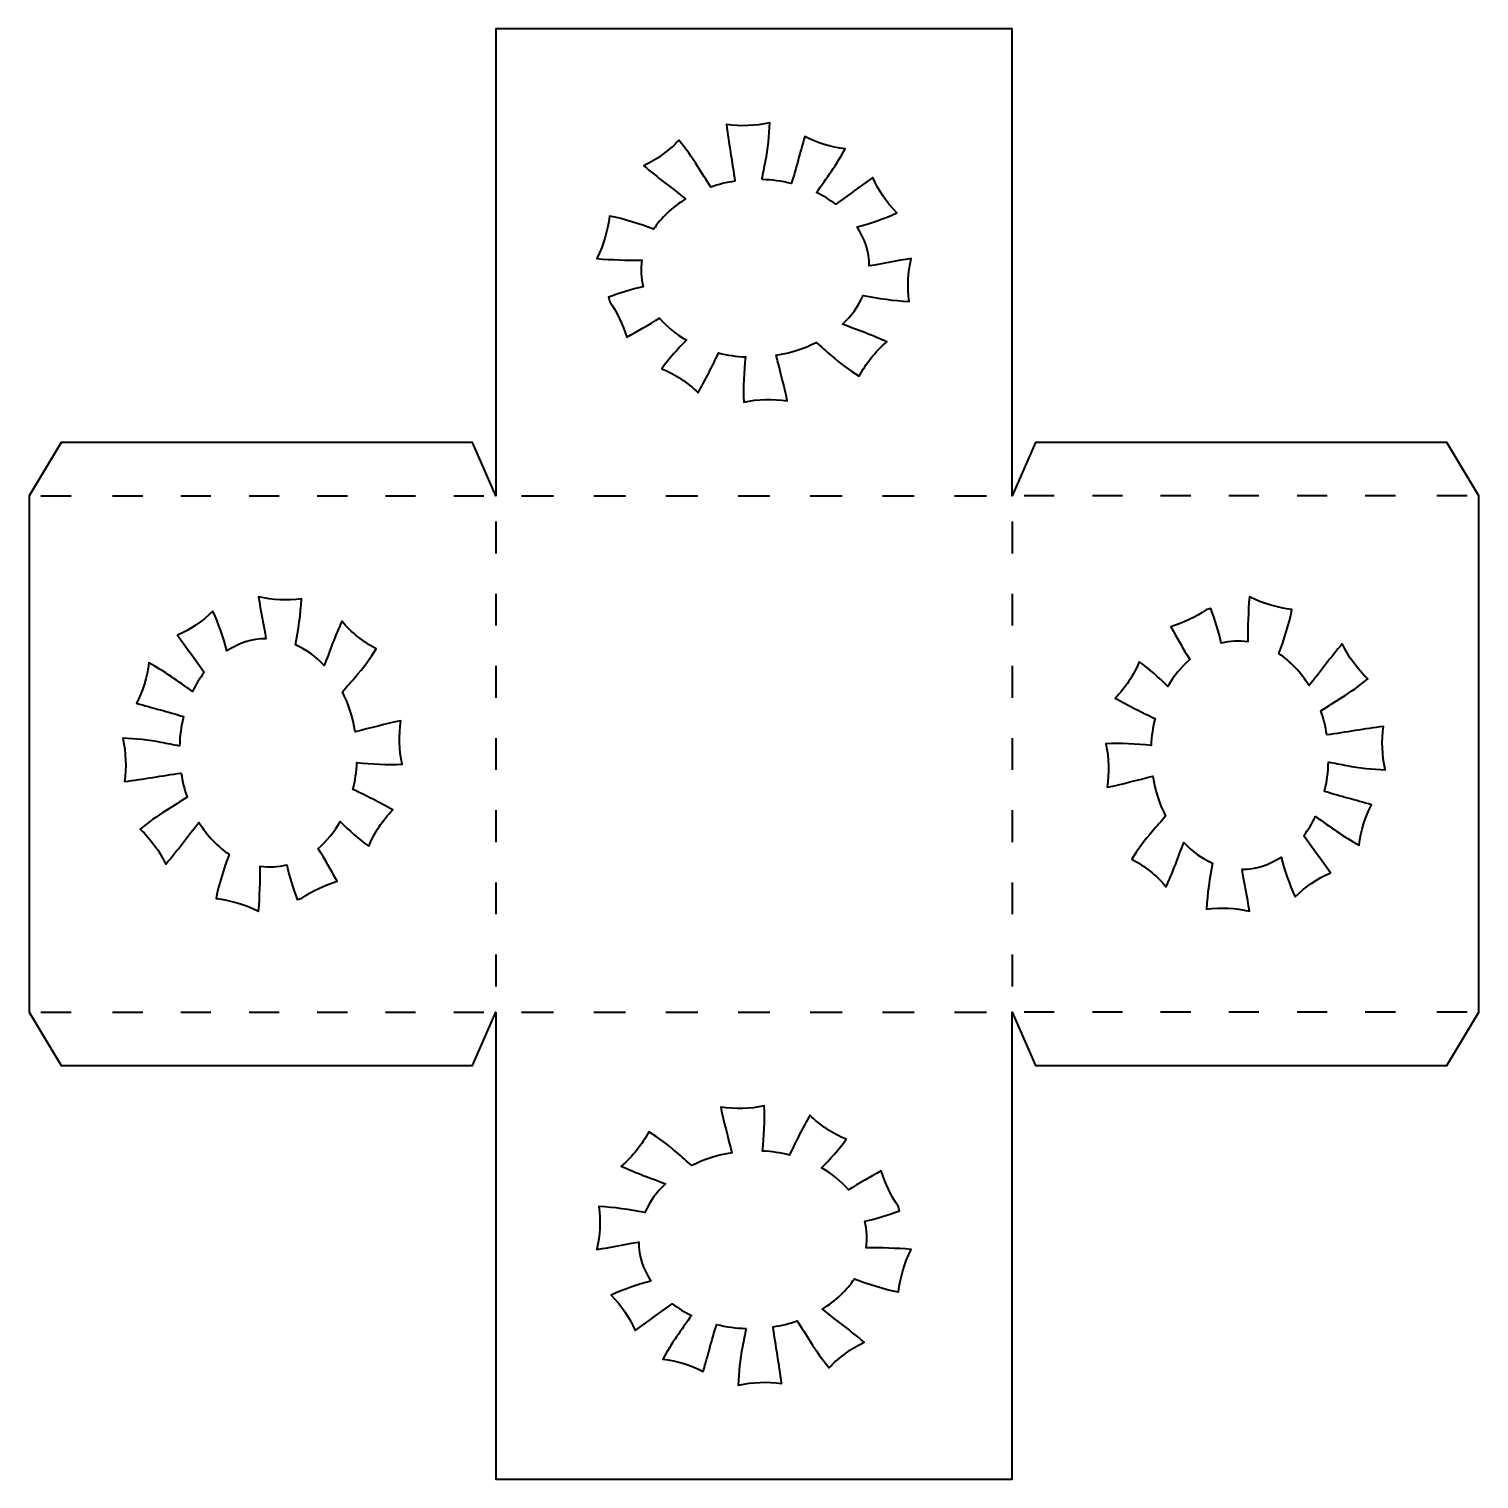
# Model space of a CAD drawing. Header units: millimetres. Extents: x -94 to 94, y -130 to 57.
import ezdxf

# ---------------------------------------------------------------- set-up
doc = ezdxf.new("R2010")
doc.units = ezdxf.units.MM
doc.header["$MEASUREMENT"] = 0
doc.layers.add('Layer 1', color=7, linetype='Continuous')

msp = doc.modelspace()

# ---------------------------------------------------------------- linework, layer by layer
at = {"layer": 'Layer 1', "color": 40, "lineweight": 40}
msp.add_open_spline([(-33.316, -70.2536), (-33.316, -70.2536), (-33.3161, -70.2536), (-33.3161, -70.2536), (-33.3161, -70.2536), (-33.3161, -70.2536), (-36.3228, -77.119), (-36.3228, -77.119), (-36.3228, -77.119), (-36.3228, -77.119), (-89.3966, -77.119), (-89.3966, -77.119), (-89.3966, -77.119), (-89.3966, -77.119), (-93.558, -70.2536), (-93.558, -70.2536), (-93.558, -70.2536), (-93.558, -70.2536), (-93.558, -3.6219), (-93.558, -3.6219), (-93.558, -3.6219), (-93.558, -3.6219), (-89.3966, 3.2439), (-89.3966, 3.2439), (-89.3966, 3.2439), (-89.3966, 3.2439), (-36.3228, 3.2439), (-36.3228, 3.2439), (-36.3228, 3.2439), (-36.3228, 3.2439), (-33.316, -3.6216), (-33.316, -3.6216), (-33.316, -3.6216), (-33.316, -3.6216), (-33.316, 56.6205), (-33.316, 56.6205), (-33.316, 56.6205), (-33.316, 56.6205), (33.3158, 56.6205), (33.3158, 56.6205), (33.3158, 56.6205), (33.3158, 56.6205), (33.3158, -3.6216), (33.3158, -3.6216), (33.3158, -3.6216), (33.3158, -3.6216), (33.316, -3.6216), (33.316, -3.6216), (33.316, -3.6216), (33.316, -3.6216), (36.3227, 3.2439), (36.3227, 3.2439), (36.3227, 3.2439), (36.3227, 3.2439), (89.3962, 3.2439), (89.3962, 3.2439), (89.3962, 3.2439), (89.3962, 3.2439), (93.558, -3.6219), (93.558, -3.6219), (93.558, -3.6219), (93.558, -3.6219), (93.558, -70.2536), (93.558, -70.2536), (93.558, -70.2536), (93.558, -70.2536), (89.3962, -77.119), (89.3962, -77.119), (89.3962, -77.119), (89.3962, -77.119), (36.3227, -77.119), (36.3227, -77.119), (36.3227, -77.119), (36.3227, -77.119), (33.3161, -70.2536), (33.3161, -70.2536), (33.3161, -70.2536), (33.3161, -70.2536), (33.3158, -70.2536), (33.3158, -70.2536), (33.3158, -70.2536), (33.3158, -70.2536), (33.3158, -130.4956), (33.3158, -130.4956), (33.3158, -130.4956), (33.3158, -130.4956), (-33.316, -130.4956), (-33.316, -130.4956), (-33.316, -130.4956), (-33.316, -130.4956), (-33.316, -70.2536), (-33.316, -70.2536)], degree=3, knots=[0, 0, 0, 0, 0.04347826, 0.04347826, 0.04347826, 0.04347826, 0.08695652, 0.08695652, 0.08695652, 0.08695652, 0.13043478, 0.13043478, 0.13043478, 0.13043478, 0.17391304, 0.17391304, 0.17391304, 0.17391304, 0.2173913, 0.2173913, 0.2173913, 0.2173913, 0.26086957, 0.26086957, 0.26086957, 0.26086957, 0.30434783, 0.30434783, 0.30434783, 0.30434783, 0.34782609, 0.34782609, 0.34782609, 0.34782609, 0.39130435, 0.39130435, 0.39130435, 0.39130435, 0.43478261, 0.43478261, 0.43478261, 0.43478261, 0.47826087, 0.47826087, 0.47826087, 0.47826087, 0.52173913, 0.52173913, 0.52173913, 0.52173913, 0.56521739, 0.56521739, 0.56521739, 0.56521739, 0.60869565, 0.60869565, 0.60869565, 0.60869565, 0.65217391, 0.65217391, 0.65217391, 0.65217391, 0.69565217, 0.69565217, 0.69565217, 0.69565217, 0.73913043, 0.73913043, 0.73913043, 0.73913043, 0.7826087, 0.7826087, 0.7826087, 0.7826087, 0.82608696, 0.82608696, 0.82608696, 0.82608696, 0.86956522, 0.86956522, 0.86956522, 0.86956522, 0.91304348, 0.91304348, 0.91304348, 0.91304348, 0.95652174, 0.95652174, 0.95652174, 0.95652174, 1, 1, 1, 1], dxfattribs=at)
at = {"layer": 'Layer 1', "color": 7, "lineweight": 40}
for points in [[(1.0261, 37.1953), (2.3443, 37.1553), (3.6176, 36.978), (4.8234, 36.682), (4.8234, 36.682), (5.4581, 38.6841), (5.9543, 40.7207), (6.5585, 42.7286), (6.5585, 42.7286), (8.152, 41.9196), (9.9, 41.371), (11.7465, 41.1389), (11.7465, 41.1389), (10.6904, 39.1274), (9.3527, 37.3788), (8.0649, 35.525), (8.0649, 35.525), (8.9669, 35.0902), (9.8021, 34.5798), (10.5567, 34.0047), (10.5567, 34.0047), (12.171, 35.1336), (13.7222, 36.337), (15.3441, 37.4489), (15.3441, 37.4489), (16.0825, 35.7865), (17.1119, 34.2387), (18.4142, 32.8875), (18.4142, 32.8875), (16.7638, 32.1404), (15.0753, 31.5588), (13.3212, 31.071), (13.3212, 31.071), (14.2985, 29.5701), (14.8618, 27.833), (14.8767, 26.0373), (14.8767, 26.0373), (16.6796, 26.3619), (18.4658, 26.7312), (20.2772, 26.9874), (20.2772, 26.9874), (19.8737, 25.176), (19.7903, 23.308), (20.026, 21.4732), (20.026, 21.4732), (18.0014, 21.5374), (16.0636, 21.8847), (14.0764, 22.2154), (14.0764, 22.2154), (13.4796, 20.8601), (12.5685, 19.6113), (11.4095, 18.5246), (11.4095, 18.5246), (13.3288, 17.7952), (15.2558, 17.1139), (17.1248, 16.2546), (17.1248, 16.2546), (15.6488, 14.9722), (14.4582, 13.4597), (13.5692, 11.8077), (13.5692, 11.8077), (12.2949, 12.6129), (11.0737, 13.504), (9.9366, 14.5043), (9.9366, 14.5043), (9.2991, 15.0651), (8.6663, 15.6274), (8.0193, 16.1707), (8.0193, 16.1707), (6.4706, 15.3839), (4.7241, 14.8122), (2.8491, 14.5139), (2.8491, 14.5139), (3.346, 12.5526), (3.8952, 10.6152), (4.2898, 8.631), (4.2898, 8.631), (2.4327, 8.9107), (0.526, 8.8621), (-1.314, 8.4847), (-1.314, 8.4847), (-1.4082, 10.4375), (-1.2963, 12.3509), (-1.0921, 14.3033), (-1.0921, 14.3033), (-2.2948, 14.3635), (-3.4578, 14.5379), (-4.5635, 14.8123), (-4.5635, 14.8123), (-5.417, 13.0852), (-6.2416, 11.3539), (-7.1995, 9.6826), (-7.1995, 9.6826), (-8.5668, 10.9832), (-10.1644, 12.0387), (-11.8974, 12.7858), (-11.8974, 12.7858), (-10.9319, 14.0869), (-9.8778, 15.3245), (-8.7103, 16.4566), (-8.7103, 16.4566), (-10.077, 17.2387), (-11.2601, 18.2053), (-12.1986, 19.3124), (-12.1986, 19.3124), (-13.5832, 18.4522), (-14.98, 17.6199), (-16.4259, 16.8686), (-16.4259, 16.8686), (-16.9096, 18.4885), (-17.6536, 20.0227), (-18.6187, 21.4099), (-18.6187, 21.4099), (-18.6663, 21.6084), (-18.7201, 21.8045), (-18.7853, 21.9967), (-18.7853, 21.9967), (-17.3325, 22.5598), (-15.8419, 23.0306), (-14.3147, 23.3662), (-14.3147, 23.3662), (-14.5897, 24.4823), (-14.6486, 25.6483), (-14.4887, 26.7865), (-14.4887, 26.7865), (-16.4233, 26.7947), (-18.3488, 26.8193), (-20.2773, 26.9978), (-20.2773, 26.9978), (-20.2719, 27.0378), (-20.2616, 27.059), (-20.2434, 27.0953), (-20.2434, 27.0953), (-19.3739, 28.8346), (-18.8535, 30.657), (-18.6543, 32.4831), (-18.6543, 32.4831), (-16.6933, 32.0866), (-14.8247, 31.4976), (-12.9602, 30.7689), (-12.9602, 30.7689), (-11.9643, 32.2937), (-10.5497, 33.6332), (-8.8318, 34.6896), (-8.8318, 34.6896), (-10.615, 36.1401), (-12.4755, 37.4765), (-14.2176, 38.9752), (-14.2176, 38.9752), (-12.5281, 39.792), (-10.9972, 40.9067), (-9.694, 42.2559), (-9.694, 42.2559), (-8.8162, 41.2055), (-8.0038, 40.0994), (-7.2842, 38.9281), (-7.2842, 38.9281), (-6.7233, 38.0152), (-6.1707, 37.1025), (-5.5772, 36.2175), (-5.5772, 36.2175), (-4.5899, 36.5568), (-3.5463, 36.8161), (-2.4603, 36.9834), (-2.4603, 36.9834), (-2.7752, 39.4274), (-3.2724, 41.8351), (-3.5449, 44.2837), (-3.5449, 44.2837), (-1.7329, 44.0357), (0.1502, 44.0981), (2.0333, 44.5141), (2.0333, 44.5141), (1.9866, 42.853), (1.8217, 41.1935), (1.491, 39.5567), (1.491, 39.5567), (1.3316, 38.7683), (1.1688, 37.9832), (1.0261, 37.1953)], [(-74.1329, -35.9114), (-74.0928, -34.5932), (-73.9156, -33.3199), (-73.6196, -32.1142), (-73.6196, -32.1142), (-75.6217, -31.4794), (-77.6583, -30.9832), (-79.6662, -30.379), (-79.6662, -30.379), (-78.8572, -28.7855), (-78.3086, -27.0375), (-78.0764, -25.191), (-78.0764, -25.191), (-76.065, -26.2472), (-74.3164, -27.5848), (-72.4626, -28.8726), (-72.4626, -28.8726), (-72.0278, -27.9706), (-71.5174, -27.1355), (-70.9423, -26.3808), (-70.9423, -26.3808), (-72.0712, -24.7665), (-73.2746, -23.2153), (-74.3865, -21.5934), (-74.3865, -21.5934), (-72.7241, -20.855), (-71.1762, -19.8257), (-69.8251, -18.5233), (-69.8251, -18.5233), (-69.0779, -20.1737), (-68.4964, -21.8622), (-68.0086, -23.6163), (-68.0086, -23.6163), (-66.5077, -22.639), (-64.7706, -22.0757), (-62.9749, -22.0608), (-62.9749, -22.0608), (-63.2995, -20.2579), (-63.6688, -18.4717), (-63.925, -16.6604), (-63.925, -16.6604), (-62.1136, -17.0638), (-60.2456, -17.1472), (-58.4108, -16.9115), (-58.4108, -16.9115), (-58.475, -18.9361), (-58.8223, -20.8739), (-59.153, -22.8611), (-59.153, -22.8611), (-57.7977, -23.4579), (-56.5488, -24.3691), (-55.4622, -25.528), (-55.4622, -25.528), (-54.7327, -23.6087), (-54.0514, -21.6817), (-53.1922, -19.8128), (-53.1922, -19.8128), (-51.9098, -21.2887), (-50.3973, -22.4793), (-48.7453, -23.3683), (-48.7453, -23.3683), (-49.5505, -24.6426), (-50.4416, -25.8639), (-51.4419, -27.001), (-51.4419, -27.001), (-52.0026, -27.6384), (-52.5649, -28.2712), (-53.1083, -28.9182), (-53.1083, -28.9182), (-52.3214, -30.4669), (-51.7498, -32.2134), (-51.4515, -34.0884), (-51.4515, -34.0884), (-49.4901, -33.5915), (-47.5527, -33.0423), (-45.5685, -32.6478), (-45.5685, -32.6478), (-45.8482, -34.5048), (-45.7997, -36.4115), (-45.4223, -38.2515), (-45.4223, -38.2515), (-47.3751, -38.3457), (-49.2885, -38.2338), (-51.2409, -38.0296), (-51.2409, -38.0296), (-51.301, -39.2324), (-51.4755, -40.3954), (-51.7499, -41.501), (-51.7499, -41.501), (-50.0228, -42.3545), (-48.2915, -43.1791), (-46.6201, -44.137), (-46.6201, -44.137), (-47.9208, -45.5043), (-48.9763, -47.1019), (-49.7233, -48.8349), (-49.7233, -48.8349), (-51.0245, -47.8694), (-52.2621, -46.8153), (-53.3942, -45.6478), (-53.3942, -45.6478), (-54.1762, -47.0145), (-55.1429, -48.1976), (-56.25, -49.1361), (-56.25, -49.1361), (-55.3898, -50.5208), (-54.5575, -51.9175), (-53.8062, -53.3634), (-53.8062, -53.3634), (-55.4261, -53.8471), (-56.9603, -54.5911), (-58.3475, -55.5562), (-58.3475, -55.5562), (-58.5459, -55.6038), (-58.7421, -55.6576), (-58.9342, -55.7228), (-58.9342, -55.7228), (-59.4974, -54.27), (-59.9682, -52.7794), (-60.3038, -51.2522), (-60.3038, -51.2522), (-61.4199, -51.5272), (-62.5859, -51.5861), (-63.724, -51.4262), (-63.724, -51.4262), (-63.7323, -53.3608), (-63.7569, -55.2863), (-63.9354, -57.2148), (-63.9354, -57.2148), (-63.9753, -57.2094), (-63.9966, -57.1991), (-64.0329, -57.1809), (-64.0329, -57.1809), (-65.7722, -56.3114), (-67.5946, -55.791), (-69.4207, -55.5918), (-69.4207, -55.5918), (-69.0242, -53.6308), (-68.4352, -51.7622), (-67.7065, -49.8977), (-67.7065, -49.8977), (-69.2313, -48.9019), (-70.5708, -47.4872), (-71.6272, -45.7693), (-71.6272, -45.7693), (-73.0776, -47.5525), (-74.414, -49.413), (-75.9128, -51.1551), (-75.9128, -51.1551), (-76.7295, -49.4656), (-77.8443, -47.9347), (-79.1935, -46.6315), (-79.1935, -46.6315), (-78.1431, -45.7537), (-77.037, -44.9414), (-75.8657, -44.2217), (-75.8657, -44.2217), (-74.9527, -43.6608), (-74.0401, -43.1082), (-73.155, -42.5147), (-73.155, -42.5147), (-73.4943, -41.5274), (-73.7536, -40.4838), (-73.921, -39.3978), (-73.921, -39.3978), (-76.365, -39.7127), (-78.7727, -40.2099), (-81.2212, -40.4824), (-81.2212, -40.4824), (-80.9733, -38.6704), (-81.0357, -36.7873), (-81.4516, -34.9042), (-81.4516, -34.9042), (-79.7906, -34.9509), (-78.131, -35.1158), (-76.4942, -35.4465), (-76.4942, -35.4465), (-75.7059, -35.606), (-74.9208, -35.7687), (-74.1329, -35.9114)], [(74.1328, -37.9637), (74.0928, -39.2818), (73.9155, -40.5552), (73.6195, -41.7609), (73.6195, -41.7609), (75.6216, -42.3957), (77.6582, -42.8919), (79.6661, -43.496), (79.6661, -43.496), (78.8571, -45.0896), (78.3085, -46.8375), (78.0764, -48.6841), (78.0764, -48.6841), (76.0649, -47.6279), (74.3163, -46.2903), (72.4625, -45.0025), (72.4625, -45.0025), (72.0277, -45.9045), (71.5173, -46.7396), (70.9422, -47.4943), (70.9422, -47.4943), (72.0711, -49.1086), (73.2746, -50.6598), (74.3864, -52.2817), (74.3864, -52.2817), (72.724, -53.0201), (71.1762, -54.0494), (69.825, -55.3518), (69.825, -55.3518), (69.0779, -53.7014), (68.4963, -52.0129), (68.0086, -50.2588), (68.0086, -50.2588), (66.5076, -51.236), (64.7706, -51.7994), (62.9748, -51.8143), (62.9748, -51.8143), (63.2995, -53.6172), (63.6687, -55.4034), (63.9249, -57.2147), (63.9249, -57.2147), (62.1135, -56.8113), (60.2455, -56.7279), (58.4107, -56.9636), (58.4107, -56.9636), (58.4749, -54.939), (58.8222, -53.0012), (59.1529, -51.014), (59.1529, -51.014), (57.7977, -50.4172), (56.5488, -49.506), (55.4621, -48.3471), (55.4621, -48.3471), (54.7327, -50.2664), (54.0514, -52.1934), (53.1921, -54.0623), (53.1921, -54.0623), (51.9098, -52.5864), (50.3972, -51.3958), (48.7452, -50.5068), (48.7452, -50.5068), (49.5504, -49.2325), (50.4415, -48.0112), (51.4418, -46.8741), (51.4418, -46.8741), (52.0026, -46.2366), (52.5649, -45.6039), (53.1082, -44.9569), (53.1082, -44.9569), (52.3214, -43.4081), (51.7497, -41.6617), (51.4514, -39.7867), (51.4514, -39.7867), (49.4901, -40.2836), (47.5527, -40.8328), (45.5685, -41.2273), (45.5685, -41.2273), (45.8482, -39.3703), (45.7996, -37.4635), (45.4222, -35.6236), (45.4222, -35.6236), (47.375, -35.5294), (49.2885, -35.6413), (51.2408, -35.8455), (51.2408, -35.8455), (51.301, -34.6427), (51.4754, -33.4797), (51.7498, -32.3741), (51.7498, -32.3741), (50.0227, -31.5206), (48.2914, -30.696), (46.6201, -29.7381), (46.6201, -29.7381), (47.9208, -28.3708), (48.9762, -26.7731), (49.7233, -25.0401), (49.7233, -25.0401), (51.0244, -26.0057), (52.2621, -27.0598), (53.3942, -28.2273), (53.3942, -28.2273), (54.1762, -26.8606), (55.1428, -25.6774), (56.2499, -24.739), (56.2499, -24.739), (55.3897, -23.3543), (54.5574, -21.9576), (53.8061, -20.5117), (53.8061, -20.5117), (55.426, -20.0279), (56.9602, -19.284), (58.3474, -18.3189), (58.3474, -18.3189), (58.5459, -18.2713), (58.742, -18.2174), (58.9342, -18.1523), (58.9342, -18.1523), (59.4973, -19.6051), (59.9682, -21.0957), (60.3037, -22.6229), (60.3037, -22.6229), (61.4198, -22.3479), (62.5858, -22.289), (63.724, -22.4489), (63.724, -22.4489), (63.7322, -20.5143), (63.7568, -18.5888), (63.9353, -16.6603), (63.9353, -16.6603), (63.9753, -16.6657), (63.9965, -16.676), (64.0328, -16.6942), (64.0328, -16.6942), (65.7721, -17.5637), (67.5945, -18.0841), (69.4206, -18.2833), (69.4206, -18.2833), (69.0241, -20.2443), (68.4351, -22.1129), (67.7064, -23.9774), (67.7064, -23.9774), (69.2312, -24.9732), (70.5707, -26.3879), (71.6272, -28.1058), (71.6272, -28.1058), (73.0776, -26.3225), (74.414, -24.4621), (75.9127, -22.72), (75.9127, -22.72), (76.7295, -24.4095), (77.8442, -25.9404), (79.1935, -27.2436), (79.1935, -27.2436), (78.143, -28.1214), (77.0369, -28.9337), (75.8656, -29.6534), (75.8656, -29.6534), (74.9527, -30.2143), (74.04, -30.7669), (73.155, -31.3604), (73.155, -31.3604), (73.4943, -32.3476), (73.7536, -33.3913), (73.9209, -34.4773), (73.9209, -34.4773), (76.3649, -34.1624), (78.7726, -33.6652), (81.2212, -33.3927), (81.2212, -33.3927), (80.9732, -35.2046), (81.0356, -37.0877), (81.4516, -38.9708), (81.4516, -38.9708), (79.7905, -38.9241), (78.131, -38.7593), (76.4942, -38.4286), (76.4942, -38.4286), (75.7058, -38.2691), (74.9207, -38.1064), (74.1328, -37.9637)], [(-1.0262, -111.0704), (-2.3443, -111.0303), (-3.6177, -110.8531), (-4.8234, -110.5571), (-4.8234, -110.5571), (-5.4582, -112.5592), (-5.9544, -114.5958), (-6.5585, -116.6037), (-6.5585, -116.6037), (-8.1521, -115.7947), (-9.9, -115.2461), (-11.7466, -115.014), (-11.7466, -115.014), (-10.6904, -113.0025), (-9.3528, -111.2539), (-8.065, -109.4001), (-8.065, -109.4001), (-8.967, -108.9653), (-9.8021, -108.4549), (-10.5568, -107.8798), (-10.5568, -107.8798), (-12.1711, -109.0087), (-13.7223, -110.2121), (-15.3442, -111.324), (-15.3442, -111.324), (-16.0826, -109.6616), (-17.1119, -108.1137), (-18.4142, -106.7626), (-18.4142, -106.7626), (-16.7639, -106.0154), (-15.0753, -105.4339), (-13.3213, -104.9461), (-13.3213, -104.9461), (-14.2985, -103.4452), (-14.8619, -101.7081), (-14.8768, -99.9124), (-14.8768, -99.9124), (-16.6797, -100.237), (-18.4659, -100.6063), (-20.2772, -100.8625), (-20.2772, -100.8625), (-19.8738, -99.0511), (-19.7904, -97.1831), (-20.0261, -95.3483), (-20.0261, -95.3483), (-18.0015, -95.4125), (-16.0637, -95.7598), (-14.0765, -96.0905), (-14.0765, -96.0905), (-13.4796, -94.7352), (-12.5685, -93.4863), (-11.4096, -92.3997), (-11.4096, -92.3997), (-13.3289, -91.6703), (-15.2559, -90.989), (-17.1248, -90.1297), (-17.1248, -90.1297), (-15.6489, -88.8473), (-14.4583, -87.3348), (-13.5693, -85.6828), (-13.5693, -85.6828), (-12.295, -86.488), (-11.0737, -87.3791), (-9.9366, -88.3794), (-9.9366, -88.3794), (-9.2991, -88.9402), (-8.6664, -89.5024), (-8.0193, -90.0458), (-8.0193, -90.0458), (-6.4706, -89.2589), (-4.7242, -88.6873), (-2.8491, -88.389), (-2.8491, -88.389), (-3.3461, -86.4276), (-3.8953, -84.4902), (-4.2898, -82.506), (-4.2898, -82.506), (-2.4328, -82.7857), (-0.526, -82.7372), (1.3139, -82.3598), (1.3139, -82.3598), (1.4081, -84.3126), (1.2962, -86.226), (1.092, -88.1784), (1.092, -88.1784), (2.2948, -88.2385), (3.4578, -88.413), (4.5634, -88.6874), (4.5634, -88.6874), (5.4169, -86.9603), (6.2415, -85.229), (7.1994, -83.5576), (7.1994, -83.5576), (8.5667, -84.8583), (10.1644, -85.9138), (11.8974, -86.6608), (11.8974, -86.6608), (10.9318, -87.962), (9.8777, -89.1996), (8.7102, -90.3317), (8.7102, -90.3317), (10.0769, -91.1137), (11.2601, -92.0804), (12.1985, -93.1875), (12.1985, -93.1875), (13.5832, -92.3273), (14.98, -91.495), (16.4258, -90.7437), (16.4258, -90.7437), (16.9096, -92.3636), (17.6535, -93.8978), (18.6186, -95.285), (18.6186, -95.285), (18.6662, -95.4834), (18.7201, -95.6796), (18.7852, -95.8718), (18.7852, -95.8718), (17.3324, -96.4349), (15.8418, -96.9057), (14.3146, -97.2413), (14.3146, -97.2413), (14.5896, -98.3574), (14.6485, -99.5234), (14.4886, -100.6615), (14.4886, -100.6615), (16.4232, -100.6698), (18.3487, -100.6944), (20.2772, -100.8729), (20.2772, -100.8729), (20.2719, -100.9128), (20.2616, -100.9341), (20.2434, -100.9704), (20.2434, -100.9704), (19.3738, -102.7097), (18.8534, -104.5321), (18.6542, -106.3582), (18.6542, -106.3582), (16.6932, -105.9617), (14.8246, -105.3727), (12.9601, -104.644), (12.9601, -104.644), (11.9643, -106.1688), (10.5496, -107.5083), (8.8317, -108.5647), (8.8317, -108.5647), (10.615, -110.0151), (12.4754, -111.3515), (14.2175, -112.8503), (14.2175, -112.8503), (12.528, -113.6671), (10.9971, -114.7818), (9.6939, -116.131), (9.6939, -116.131), (8.8161, -115.0806), (8.0038, -113.9745), (7.2842, -112.8032), (7.2842, -112.8032), (6.7232, -111.8902), (6.1706, -110.9776), (5.5772, -110.0925), (5.5772, -110.0925), (4.5899, -110.4319), (3.5463, -110.6911), (2.4602, -110.8585), (2.4602, -110.8585), (2.7751, -113.3025), (3.2723, -115.7102), (3.5448, -118.1587), (3.5448, -118.1587), (1.7329, -117.9108), (-0.1502, -117.9732), (-2.0333, -118.3892), (-2.0333, -118.3892), (-1.9866, -116.7281), (-1.8218, -115.0685), (-1.4911, -113.4317), (-1.4911, -113.4317), (-1.3316, -112.6434), (-1.1689, -111.8583), (-1.0262, -111.0704)]]:
    msp.add_open_spline(points, degree=3, knots=[0, 0, 0, 0, 0.02222222, 0.02222222, 0.02222222, 0.02222222, 0.04444444, 0.04444444, 0.04444444, 0.04444444, 0.06666667, 0.06666667, 0.06666667, 0.06666667, 0.08888889, 0.08888889, 0.08888889, 0.08888889, 0.11111111, 0.11111111, 0.11111111, 0.11111111, 0.13333333, 0.13333333, 0.13333333, 0.13333333, 0.15555556, 0.15555556, 0.15555556, 0.15555556, 0.17777778, 0.17777778, 0.17777778, 0.17777778, 0.2, 0.2, 0.2, 0.2, 0.22222222, 0.22222222, 0.22222222, 0.22222222, 0.24444444, 0.24444444, 0.24444444, 0.24444444, 0.26666667, 0.26666667, 0.26666667, 0.26666667, 0.28888889, 0.28888889, 0.28888889, 0.28888889, 0.31111111, 0.31111111, 0.31111111, 0.31111111, 0.33333333, 0.33333333, 0.33333333, 0.33333333, 0.35555556, 0.35555556, 0.35555556, 0.35555556, 0.37777778, 0.37777778, 0.37777778, 0.37777778, 0.4, 0.4, 0.4, 0.4, 0.42222222, 0.42222222, 0.42222222, 0.42222222, 0.44444444, 0.44444444, 0.44444444, 0.44444444, 0.46666667, 0.46666667, 0.46666667, 0.46666667, 0.48888889, 0.48888889, 0.48888889, 0.48888889, 0.51111111, 0.51111111, 0.51111111, 0.51111111, 0.53333333, 0.53333333, 0.53333333, 0.53333333, 0.55555556, 0.55555556, 0.55555556, 0.55555556, 0.57777778, 0.57777778, 0.57777778, 0.57777778, 0.6, 0.6, 0.6, 0.6, 0.62222222, 0.62222222, 0.62222222, 0.62222222, 0.64444444, 0.64444444, 0.64444444, 0.64444444, 0.66666667, 0.66666667, 0.66666667, 0.66666667, 0.68888889, 0.68888889, 0.68888889, 0.68888889, 0.71111111, 0.71111111, 0.71111111, 0.71111111, 0.73333333, 0.73333333, 0.73333333, 0.73333333, 0.75555556, 0.75555556, 0.75555556, 0.75555556, 0.77777778, 0.77777778, 0.77777778, 0.77777778, 0.8, 0.8, 0.8, 0.8, 0.82222222, 0.82222222, 0.82222222, 0.82222222, 0.84444444, 0.84444444, 0.84444444, 0.84444444, 0.86666667, 0.86666667, 0.86666667, 0.86666667, 0.88888889, 0.88888889, 0.88888889, 0.88888889, 0.91111111, 0.91111111, 0.91111111, 0.91111111, 0.93333333, 0.93333333, 0.93333333, 0.93333333, 0.95555556, 0.95555556, 0.95555556, 0.95555556, 0.97777778, 0.97777778, 0.97777778, 0.97777778, 1, 1, 1, 1], dxfattribs=at)
at = {"layer": 'Layer 1', "lineweight": 40}
for points in [[(-92.0126, -3.6219), (-92.0126, -3.6219), (-88.1245, -3.6219), (-88.1245, -3.6219)], [(-82.7667, -3.6219), (-82.7667, -3.6219), (-78.8786, -3.6219), (-78.8786, -3.6219)], [(-73.9633, -3.6219), (-73.9633, -3.6219), (-70.0752, -3.6219), (-70.0752, -3.6219)], [(-65.1599, -3.6219), (-65.1599, -3.6219), (-61.2718, -3.6219), (-61.2718, -3.6219)], [(-56.3564, -3.6219), (-56.3564, -3.6219), (-52.4683, -3.6219), (-52.4683, -3.6219)], [(-47.553, -3.6219), (-47.553, -3.6219), (-43.6649, -3.6219), (-43.6649, -3.6219)], [(-38.7496, -3.6219), (-38.7496, -3.6219), (-34.8615, -3.6219), (-34.8615, -3.6219)], [(-29.9998, -3.6221), (-29.9998, -3.6221), (-25.8861, -3.6221), (-25.8861, -3.6221)], [(-20.6855, -3.6221), (-20.6855, -3.6221), (-16.5718, -3.6221), (-16.5718, -3.6221)], [(-11.3712, -3.6221), (-11.3712, -3.6221), (-7.2575, -3.6221), (-7.2575, -3.6221)], [(-2.0569, -3.6221), (-2.0569, -3.6221), (2.0568, -3.6221), (2.0568, -3.6221)], [(7.2574, -3.6221), (7.2574, -3.6221), (11.3711, -3.6221), (11.3711, -3.6221)], [(16.5716, -3.6221), (16.5716, -3.6221), (20.6854, -3.6221), (20.6854, -3.6221)], [(25.8859, -3.6221), (25.8859, -3.6221), (29.9996, -3.6221), (29.9996, -3.6221)], [(38.7496, -3.6219), (38.7496, -3.6219), (34.8615, -3.6219), (34.8615, -3.6219)], [(47.553, -3.6219), (47.553, -3.6219), (43.6649, -3.6219), (43.6649, -3.6219)], [(56.3565, -3.6219), (56.3565, -3.6219), (52.4684, -3.6219), (52.4684, -3.6219)], [(65.1599, -3.6219), (65.1599, -3.6219), (61.2718, -3.6219), (61.2718, -3.6219)], [(73.9633, -3.6219), (73.9633, -3.6219), (70.0752, -3.6219), (70.0752, -3.6219)], [(82.7668, -3.6219), (82.7668, -3.6219), (78.8787, -3.6219), (78.8787, -3.6219)], [(92.0126, -3.6219), (92.0126, -3.6219), (88.1245, -3.6219), (88.1245, -3.6219)], [(-33.3158, -6.9382), (-33.3158, -6.9382), (-33.3158, -11.0519), (-33.3158, -11.0519)], [(33.3156, -6.9382), (33.3156, -6.9382), (33.3156, -11.0519), (33.3156, -11.0519)], [(-33.3158, -16.2525), (-33.3158, -16.2525), (-33.3158, -20.3662), (-33.3158, -20.3662)], [(33.3156, -16.2525), (33.3156, -16.2525), (33.3156, -20.3662), (33.3156, -20.3662)], [(-33.3158, -25.5668), (-33.3158, -25.5668), (-33.3158, -29.6805), (-33.3158, -29.6805)], [(33.3156, -25.5668), (33.3156, -25.5668), (33.3156, -29.6805), (33.3156, -29.6805)], [(-33.3158, -34.881), (-33.3158, -34.881), (-33.3158, -38.9947), (-33.3158, -38.9947)], [(33.3156, -34.881), (33.3156, -34.881), (33.3156, -38.9947), (33.3156, -38.9947)], [(-33.3158, -44.1953), (-33.3158, -44.1953), (-33.3158, -48.309), (-33.3158, -48.309)], [(33.3156, -44.1953), (33.3156, -44.1953), (33.3156, -48.309), (33.3156, -48.309)], [(-33.3158, -53.5096), (-33.3158, -53.5096), (-33.3158, -57.6233), (-33.3158, -57.6233)], [(33.3156, -53.5096), (33.3156, -53.5096), (33.3156, -57.6233), (33.3156, -57.6233)], [(-33.3158, -62.8239), (-33.3158, -62.8239), (-33.3158, -66.9376), (-33.3158, -66.9376)], [(33.3156, -62.8239), (33.3156, -62.8239), (33.3156, -66.9376), (33.3156, -66.9376)], [(-92.0126, -70.2533), (-92.0126, -70.2533), (-88.1245, -70.2533), (-88.1245, -70.2533)], [(-82.7667, -70.2533), (-82.7667, -70.2533), (-78.8786, -70.2533), (-78.8786, -70.2533)], [(-73.9633, -70.2533), (-73.9633, -70.2533), (-70.0752, -70.2533), (-70.0752, -70.2533)], [(-65.1599, -70.2533), (-65.1599, -70.2533), (-61.2718, -70.2533), (-61.2718, -70.2533)], [(-56.3564, -70.2533), (-56.3564, -70.2533), (-52.4683, -70.2533), (-52.4683, -70.2533)], [(-47.553, -70.2533), (-47.553, -70.2533), (-43.6649, -70.2533), (-43.6649, -70.2533)], [(-38.7496, -70.2533), (-38.7496, -70.2533), (-34.8615, -70.2533), (-34.8615, -70.2533)], [(-29.9998, -70.2535), (-29.9998, -70.2535), (-25.8861, -70.2535), (-25.8861, -70.2535)], [(-20.6855, -70.2535), (-20.6855, -70.2535), (-16.5718, -70.2535), (-16.5718, -70.2535)], [(-11.3712, -70.2535), (-11.3712, -70.2535), (-7.2575, -70.2535), (-7.2575, -70.2535)], [(-2.0569, -70.2535), (-2.0569, -70.2535), (2.0568, -70.2535), (2.0568, -70.2535)], [(7.2574, -70.2535), (7.2574, -70.2535), (11.3711, -70.2535), (11.3711, -70.2535)], [(16.5716, -70.2535), (16.5716, -70.2535), (20.6854, -70.2535), (20.6854, -70.2535)], [(25.8859, -70.2535), (25.8859, -70.2535), (29.9996, -70.2535), (29.9996, -70.2535)], [(38.7496, -70.2533), (38.7496, -70.2533), (34.8615, -70.2533), (34.8615, -70.2533)], [(47.553, -70.2533), (47.553, -70.2533), (43.6649, -70.2533), (43.6649, -70.2533)], [(56.3565, -70.2533), (56.3565, -70.2533), (52.4684, -70.2533), (52.4684, -70.2533)], [(65.1599, -70.2533), (65.1599, -70.2533), (61.2718, -70.2533), (61.2718, -70.2533)], [(73.9633, -70.2533), (73.9633, -70.2533), (70.0752, -70.2533), (70.0752, -70.2533)], [(82.7668, -70.2533), (82.7668, -70.2533), (78.8787, -70.2533), (78.8787, -70.2533)], [(92.0126, -70.2533), (92.0126, -70.2533), (88.1245, -70.2533), (88.1245, -70.2533)]]:
    msp.add_open_spline(points, degree=3, dxfattribs=at)

doc.saveas('drawing.dxf')
